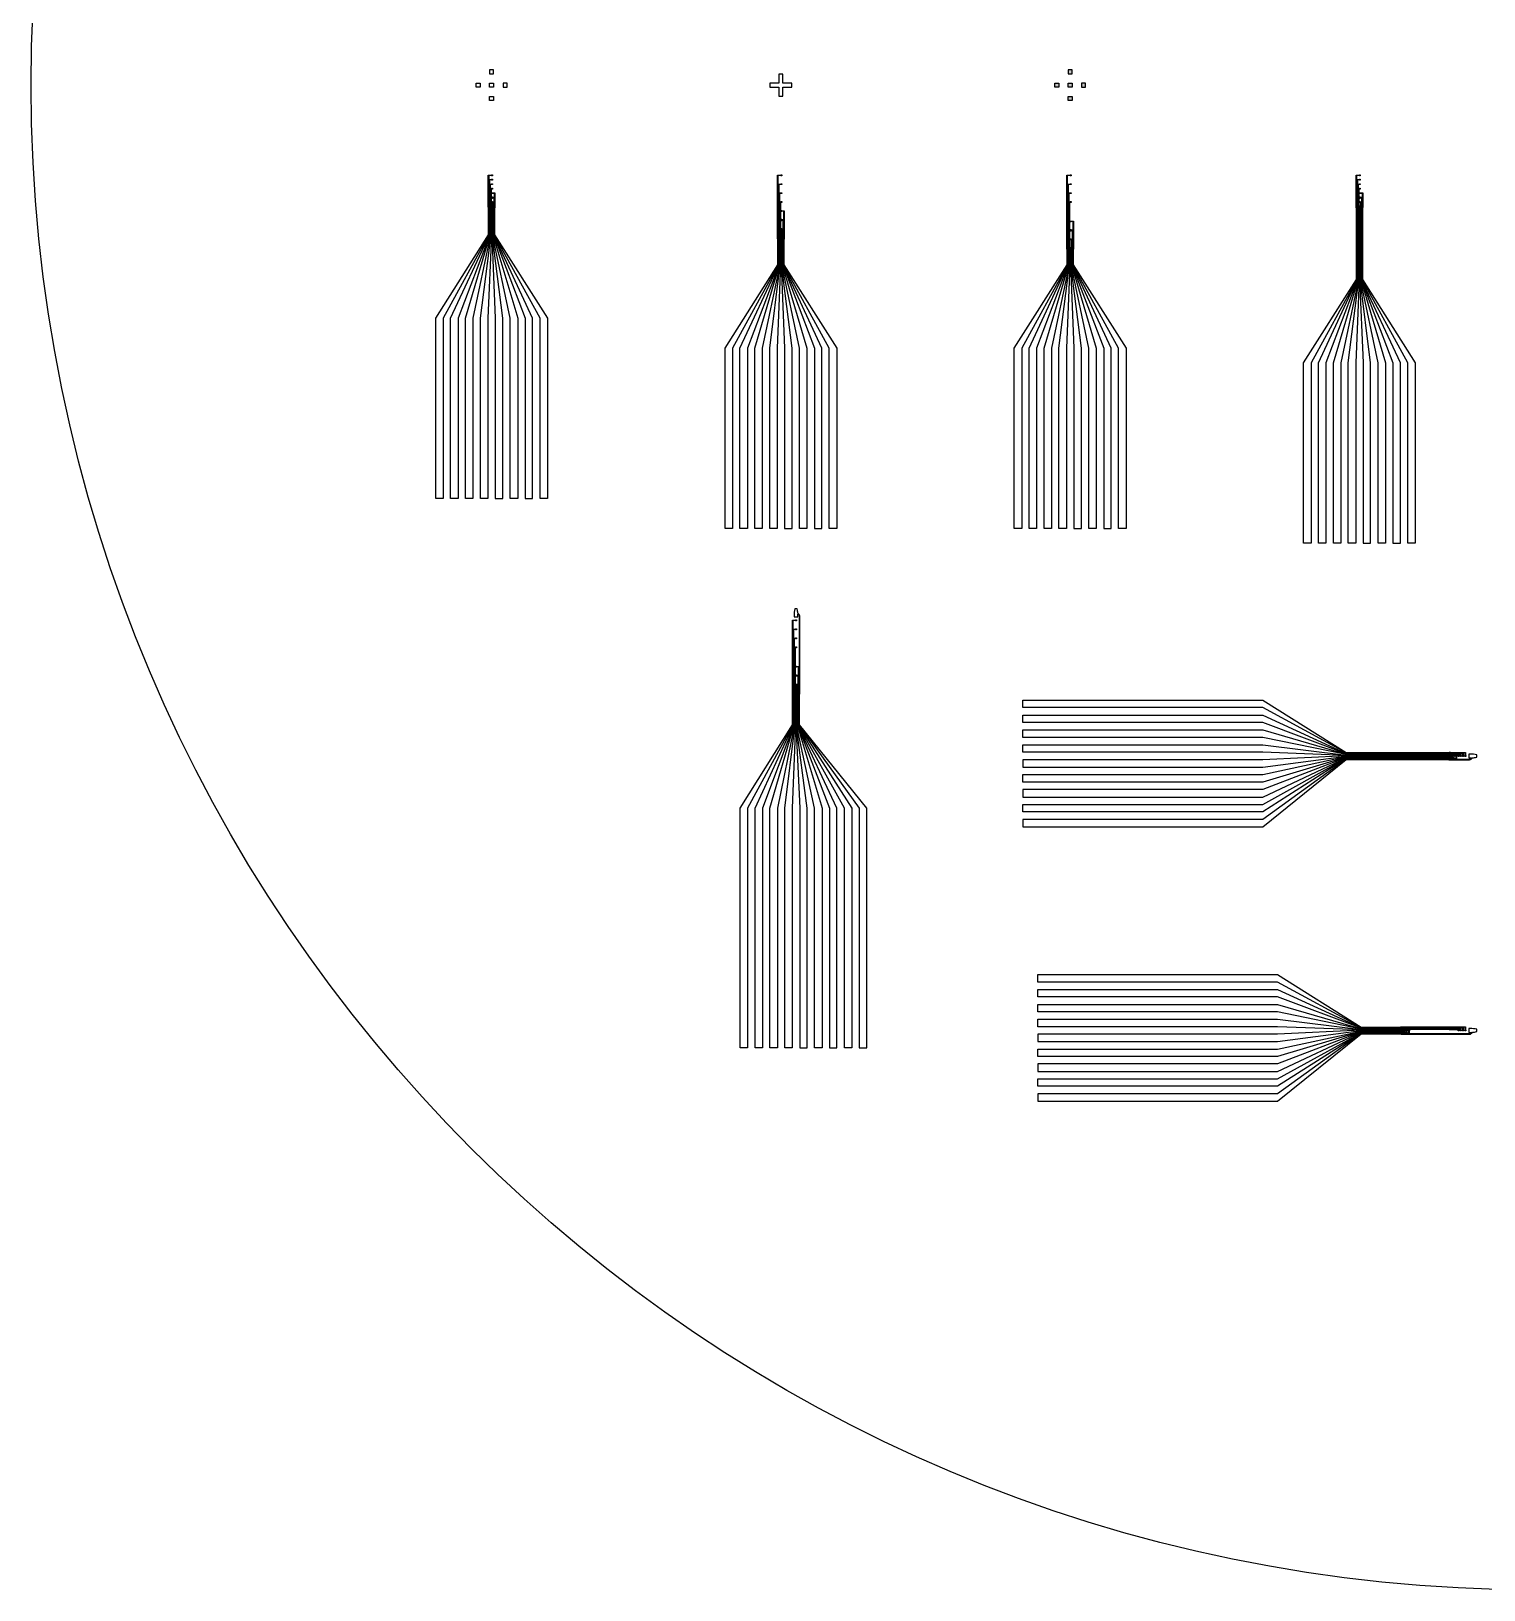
# Model space of a CAD drawing. Header units: millimetres. Extents: x 0 to 404, y 0 to 120.
# Drawn here: x 0 to 48.8, y 0 to 52.3 of the extents above; entities that cross this region are included whole.
import ezdxf

# ---------------------------------------------------------------- set-up
doc = ezdxf.new("R2010")
doc.units = ezdxf.units.MM
doc.layers.add('1st Metal', color=2, linetype='Continuous')
doc.layers.add('Aligner1', color=191, linetype='Continuous')

msp = doc.modelspace()

# ---------------------------------------------------------------- hatches: boundary and pattern name
at = {"layer": 'Aligner1'}
h = msp.add_hatch(color=256, dxfattribs=at)
h.dxf.hatch_style = 1
h.paths.add_polyline_path([(34.943, 51.017), (34.875, 51.017), (34.808, 51.017), (34.808, 50.883), (34.943, 50.883)])
h.paths.add_polyline_path([(34.943, 50.567), (34.808, 50.567), (34.808, 50.432), (34.943, 50.432)])
h.paths.add_polyline_path([(34.493, 50.567), (34.358, 50.567), (34.358, 50.432), (34.493, 50.432)])
h.paths.add_polyline_path([(34.943, 50.117), (34.808, 50.117), (34.808, 49.982), (34.943, 49.982)])
h.paths.add_polyline_path([(35.393, 50.567), (35.258, 50.567), (35.258, 50.432), (35.393, 50.432)])

# ---------------------------------------------------------------- linework, layer by layer
at = {"layer": '1st Metal'}
for p, q in [((44.487, 46.449), (44.487, 46.408)), ((44.502, 46.449), (44.502, 46.408)), ((44.514, 46.449), (44.514, 46.408)), ((44.529, 46.449), (44.529, 46.408)), ((44.541, 46.449), (44.541, 46.408)), ((44.556, 46.449), (44.556, 46.408)), ((44.568, 46.449), (44.568, 46.408)), ((44.628, 46.449), (44.628, 46.408)), ((44.64, 46.449), (44.64, 46.408)), ((44.655, 46.449), (44.655, 46.408)), ((44.667, 46.449), (44.667, 46.408)), ((44.682, 46.449), (44.682, 46.408)), ((44.694, 46.449), (44.694, 46.408)), ((25.562, 32.494), (25.562, 32.529)), ((25.688, 30.1), (25.688, 30.07)), ((25.688, 30.07), (25.688, 30.1)), ((47.638, 28.106), (47.597, 28.106)), ((47.638, 28.094), (47.597, 28.094)), ((47.638, 28.079), (47.597, 28.079)), ((47.638, 28.067), (47.597, 28.067)), ((47.638, 28.052), (47.597, 28.052)), ((47.638, 28.04), (47.597, 28.04)), ((47.638, 28.025), (47.597, 28.025)), ((47.638, 28.013), (47.597, 28.013)), ((47.638, 27.953), (47.597, 27.953)), ((47.638, 27.941), (47.597, 27.941)), ((47.638, 27.926), (47.597, 27.926)), ((47.638, 27.914), (47.597, 27.914)), ((47.638, 27.899), (47.597, 27.899)), ((47.638, 27.887), (47.597, 27.887)), ((47.597, 18.896), (48.143, 18.896)), ((47.597, 18.869), (48.068, 18.869)), ((47.597, 18.842), (47.993, 18.842)), ((46.157, 18.716), (46.009, 18.716)), ((46.157, 18.704), (46.009, 18.704)), ((46.157, 18.689), (46.009, 18.689)), ((46.157, 18.677), (46.009, 18.677)), ((46.04, 18.788), (46.01, 18.788)), ((46.01, 18.788), (46.04, 18.788)), ((46.04, 18.758), (46.04, 18.788)), ((46.04, 18.788), (46.04, 18.758)), ((47.597, 18.83), (47.981, 18.83)), ((47.597, 18.803), (47.906, 18.803))]:
    msp.add_line(p, q, dxfattribs=at)
for points in [[(15.35, 46.378), (15.349, 46.38, -0.072993), (15.345, 46.408), (15.345, 47.48), (15.453, 47.48), (15.453, 47.489), (15.483, 47.489), (15.483, 47.459), (15.453, 47.459), (15.453, 47.468), (15.357, 47.468), (15.357, 46.408, 0.072993), (15.361, 46.38), (15.362, 46.378, -0.072993), (15.366, 46.349), (15.366, 45.474), (13.83, 42.674), (13.83, 41.444), (13.83, 36.624), (13.58, 36.624), (13.58, 41.444), (13.58, 42.674), (15.354, 45.474), (15.354, 46.349, 0.072993)], [(14.33, 41.444), (14.33, 36.624), (14.08, 36.624), (14.08, 41.444), (14.08, 42.674), (15.381, 45.474), (15.381, 46.349, 0.072993), (15.377, 46.378), (15.376, 46.38, -0.072993), (15.372, 46.408), (15.372, 47.33), (15.453, 47.33), (15.453, 47.339), (15.483, 47.339), (15.483, 47.309), (15.453, 47.309), (15.453, 47.318), (15.384, 47.318), (15.384, 46.408, 0.072993), (15.388, 46.38), (15.389, 46.378, -0.072993), (15.393, 46.349), (15.393, 45.474), (14.33, 42.674)], [(14.83, 41.444), (14.83, 36.624), (14.58, 36.624), (14.58, 41.444), (14.58, 42.674), (15.408, 45.474), (15.408, 46.349, 0.072993), (15.404, 46.378), (15.403, 46.38, -0.072993), (15.399, 46.408), (15.399, 47.18), (15.453, 47.18), (15.453, 47.189), (15.483, 47.189), (15.483, 47.159), (15.453, 47.159), (15.453, 47.168), (15.411, 47.168), (15.411, 46.408, 0.072993), (15.415, 46.38), (15.416, 46.378, -0.072993), (15.42, 46.349), (15.42, 45.474), (14.83, 42.674)], [(25.06, 45.328), (25.059, 45.33, -0.072993), (25.055, 45.358), (25.055, 47.48), (25.163, 47.48), (25.163, 47.489), (25.193, 47.489), (25.193, 47.459), (25.163, 47.459), (25.163, 47.468), (25.067, 47.468), (25.067, 45.358, 0.072993), (25.071, 45.33), (25.072, 45.328, -0.072993), (25.076, 45.299), (25.076, 44.474), (23.54, 41.674), (23.54, 40.444), (23.54, 35.624), (23.29, 35.624), (23.29, 40.444), (23.29, 41.674), (25.064, 44.474), (25.064, 45.299, 0.072993)], [(25.087, 45.328), (25.086, 45.33, -0.072993), (25.082, 45.358), (25.082, 47.18), (25.163, 47.18), (25.163, 47.189), (25.193, 47.189), (25.193, 47.159), (25.163, 47.159), (25.163, 47.168), (25.094, 47.168), (25.094, 45.358, 0.072993), (25.098, 45.33), (25.099, 45.328, -0.072993), (25.103, 45.299), (25.103, 44.474), (24.04, 41.674), (24.04, 40.444), (24.04, 35.624), (23.79, 35.624), (23.79, 40.444), (23.79, 41.674), (25.091, 44.474), (25.091, 45.299, 0.072993)], [(34.77, 44.978), (34.769, 44.98, -0.072993), (34.765, 45.008), (34.765, 47.48), (34.873, 47.48), (34.873, 47.489), (34.903, 47.489), (34.903, 47.459), (34.873, 47.459), (34.873, 47.468), (34.777, 47.468), (34.777, 45.008, 0.072993), (34.781, 44.98), (34.782, 44.978, -0.072993), (34.786, 44.949), (34.786, 44.474), (33.25, 41.674), (33.25, 40.444), (33.25, 35.624), (33, 35.624), (33, 40.444), (33, 41.674), (34.774, 44.474), (34.774, 44.949, 0.072993)], [(34.797, 44.978), (34.796, 44.98, -0.072993), (34.792, 45.008), (34.792, 47.18), (34.873, 47.18), (34.873, 47.189), (34.903, 47.189), (34.903, 47.159), (34.873, 47.159), (34.873, 47.168), (34.804, 47.168), (34.804, 45.008, 0.072993), (34.808, 44.98), (34.809, 44.978, -0.072993), (34.813, 44.949), (34.813, 44.474), (33.75, 41.674), (33.75, 40.444), (33.75, 35.624), (33.5, 35.624), (33.5, 40.444), (33.5, 41.674), (34.801, 44.474), (34.801, 44.949, 0.072993)], [(44.48, 46.378), (44.479, 46.38, -0.072993), (44.475, 46.408), (44.475, 47.48), (44.583, 47.48), (44.583, 47.489), (44.613, 47.489), (44.613, 47.459), (44.583, 47.459), (44.583, 47.468), (44.487, 47.468), (44.487, 46.408, 0.072993), (44.491, 46.38), (44.492, 46.378, -0.072993), (44.496, 46.349), (44.496, 43.974), (42.96, 41.174), (42.96, 39.944), (42.96, 35.124), (42.71, 35.124), (42.71, 39.944), (42.71, 41.174), (44.484, 43.974), (44.484, 46.349, 0.072993)], [(43.46, 39.944), (43.46, 35.124), (43.21, 35.124), (43.21, 39.944), (43.21, 41.174), (44.511, 43.974), (44.511, 46.349, 0.072993), (44.507, 46.378), (44.506, 46.38, -0.072993), (44.502, 46.408), (44.502, 47.33), (44.583, 47.33), (44.583, 47.339), (44.613, 47.339), (44.613, 47.309), (44.583, 47.309), (44.583, 47.318), (44.514, 47.318), (44.514, 46.408, 0.072993), (44.518, 46.38), (44.519, 46.378, -0.072993), (44.523, 46.349), (44.523, 43.974), (43.46, 41.174)], [(43.96, 39.944), (43.96, 35.124), (43.71, 35.124), (43.71, 39.944), (43.71, 41.174), (44.538, 43.974), (44.538, 46.349, 0.072993), (44.534, 46.378), (44.533, 46.38, -0.072993), (44.529, 46.408), (44.529, 47.18), (44.583, 47.18), (44.583, 47.189), (44.613, 47.189), (44.613, 47.159), (44.583, 47.159), (44.583, 47.168), (44.541, 47.168), (44.541, 46.408, 0.072993), (44.545, 46.38), (44.546, 46.378, -0.072993), (44.55, 46.349), (44.55, 43.974), (43.96, 41.174)], [(15.33, 41.444), (15.33, 36.624), (15.08, 36.624), (15.08, 41.444), (15.08, 42.674), (15.435, 45.474), (15.435, 46.349, 0.072993), (15.431, 46.378), (15.43, 46.38, -0.072993), (15.426, 46.408), (15.426, 47.03), (15.453, 47.03), (15.453, 47.039), (15.483, 47.039), (15.483, 47.009), (15.453, 47.009), (15.453, 47.018), (15.438, 47.018), (15.438, 46.408, 0.072993), (15.442, 46.38), (15.443, 46.378, -0.072993), (15.447, 46.349), (15.447, 45.474), (15.33, 42.674)], [(17.33, 41.444), (17.33, 36.624), (17.08, 36.624), (17.08, 41.444), (17.08, 42.674), (15.543, 45.474), (15.543, 46.349, -0.072993), (15.547, 46.378), (15.548, 46.38, 0.072993), (15.552, 46.408), (15.552, 46.868), (15.483, 46.868), (15.483, 46.859), (15.453, 46.859), (15.453, 46.889), (15.483, 46.889), (15.483, 46.88), (15.564, 46.88), (15.564, 46.408, -0.072993), (15.56, 46.38), (15.559, 46.378, 0.072993), (15.555, 46.349), (15.555, 45.474), (17.33, 42.674)], [(16.58, 41.444), (16.58, 36.624), (16.83, 36.624), (16.83, 41.444), (16.83, 42.674), (15.528, 45.474), (15.528, 46.349, -0.072993), (15.532, 46.378), (15.533, 46.38, 0.072993), (15.537, 46.408), (15.537, 46.73), (15.483, 46.73), (15.483, 46.739), (15.453, 46.739), (15.453, 46.709), (15.483, 46.709), (15.483, 46.718), (15.525, 46.718), (15.525, 46.408, -0.072993), (15.521, 46.38), (15.52, 46.378, 0.072993), (15.516, 46.349), (15.516, 45.474), (16.58, 42.674)], [(16.33, 41.444), (16.33, 36.624), (16.08, 36.624), (16.08, 41.444), (16.08, 42.674), (15.489, 45.474), (15.489, 46.349, -0.072993), (15.493, 46.378), (15.494, 46.38, 0.072993), (15.498, 46.408), (15.498, 46.568), (15.483, 46.568), (15.483, 46.559), (15.453, 46.559), (15.453, 46.589), (15.483, 46.589), (15.483, 46.58), (15.51, 46.58), (15.51, 46.408, -0.072993), (15.506, 46.38), (15.505, 46.378, 0.072993), (15.501, 46.349), (15.501, 45.474), (16.33, 42.674)], [(25.114, 45.328), (25.113, 45.33, -0.072993), (25.109, 45.358), (25.109, 46.88), (25.163, 46.88), (25.163, 46.889), (25.193, 46.889), (25.193, 46.859), (25.163, 46.859), (25.163, 46.868), (25.121, 46.868), (25.121, 45.358, 0.072993), (25.125, 45.33), (25.126, 45.328, -0.072993), (25.13, 45.299), (25.13, 44.474), (24.54, 41.674), (24.54, 40.444), (24.54, 35.624), (24.29, 35.624), (24.29, 40.444), (24.29, 41.674), (25.118, 44.474), (25.118, 45.299, 0.072993)], [(25.141, 45.328), (25.14, 45.33, -0.072993), (25.136, 45.358), (25.136, 46.58), (25.163, 46.58), (25.163, 46.589), (25.193, 46.589), (25.193, 46.559), (25.163, 46.559), (25.163, 46.568), (25.148, 46.568), (25.148, 45.358, 0.072993), (25.152, 45.33), (25.153, 45.328, -0.072993), (25.157, 45.299), (25.157, 44.474), (25.04, 41.674), (25.04, 40.444), (25.04, 35.624), (24.79, 35.624), (24.79, 40.444), (24.79, 41.674), (25.145, 44.474), (25.145, 45.299, 0.072993)], [(34.824, 44.978), (34.823, 44.98, -0.072993), (34.819, 45.008), (34.819, 46.88), (34.873, 46.88), (34.873, 46.889), (34.903, 46.889), (34.903, 46.859), (34.873, 46.859), (34.873, 46.868), (34.831, 46.868), (34.831, 45.008, 0.072993), (34.835, 44.98), (34.836, 44.978, -0.072993), (34.84, 44.949), (34.84, 44.474), (34.25, 41.674), (34.25, 40.444), (34.25, 35.624), (34, 35.624), (34, 40.444), (34, 41.674), (34.828, 44.474), (34.828, 44.949, 0.072993)], [(34.851, 44.978), (34.85, 44.98, -0.072993), (34.846, 45.008), (34.846, 46.58), (34.873, 46.58), (34.873, 46.589), (34.903, 46.589), (34.903, 46.559), (34.873, 46.559), (34.873, 46.568), (34.858, 46.568), (34.858, 45.008, 0.072993), (34.862, 44.98), (34.863, 44.978, -0.072993), (34.867, 44.949), (34.867, 44.474), (34.75, 41.674), (34.75, 40.444), (34.75, 35.624), (34.5, 35.624), (34.5, 40.444), (34.5, 41.674), (34.855, 44.474), (34.855, 44.949, 0.072993)], [(44.46, 39.944), (44.46, 35.124), (44.21, 35.124), (44.21, 39.944), (44.21, 41.174), (44.565, 43.974), (44.565, 46.349, 0.072993), (44.561, 46.378), (44.56, 46.38, -0.072993), (44.556, 46.408), (44.556, 47.03), (44.583, 47.03), (44.583, 47.039), (44.613, 47.039), (44.613, 47.009), (44.583, 47.009), (44.583, 47.018), (44.568, 47.018), (44.568, 46.408, 0.072993), (44.572, 46.38), (44.573, 46.378, -0.072993), (44.577, 46.349), (44.577, 43.974), (44.46, 41.174)], [(46.46, 39.944), (46.46, 35.124), (46.21, 35.124), (46.21, 39.944), (46.21, 41.174), (44.673, 43.974), (44.673, 46.349, -0.072993), (44.677, 46.378), (44.678, 46.38, 0.072993), (44.682, 46.408), (44.682, 46.868), (44.613, 46.868), (44.613, 46.859), (44.583, 46.859), (44.583, 46.889), (44.613, 46.889), (44.613, 46.88), (44.694, 46.88), (44.694, 46.408, -0.072993), (44.69, 46.38), (44.689, 46.378, 0.072993), (44.685, 46.349), (44.685, 43.974), (46.46, 41.174)], [(45.71, 39.944), (45.71, 35.124), (45.96, 35.124), (45.96, 39.944), (45.96, 41.174), (44.658, 43.974), (44.658, 46.349, -0.072993), (44.662, 46.378), (44.663, 46.38, 0.072993), (44.667, 46.408), (44.667, 46.73), (44.613, 46.73), (44.613, 46.739), (44.583, 46.739), (44.583, 46.709), (44.613, 46.709), (44.613, 46.718), (44.655, 46.718), (44.655, 46.408, -0.072993), (44.651, 46.38), (44.65, 46.378, 0.072993), (44.646, 46.349), (44.646, 43.974), (45.71, 41.174)], [(45.46, 39.944), (45.46, 35.124), (45.21, 35.124), (45.21, 39.944), (45.21, 41.174), (44.619, 43.974), (44.619, 46.349, -0.072993), (44.623, 46.378), (44.624, 46.38, 0.072993), (44.628, 46.408), (44.628, 46.568), (44.613, 46.568), (44.613, 46.559), (44.583, 46.559), (44.583, 46.589), (44.613, 46.589), (44.613, 46.58), (44.64, 46.58), (44.64, 46.408, -0.072993), (44.636, 46.38), (44.635, 46.378, 0.072993), (44.631, 46.349), (44.631, 43.974), (45.46, 41.174)], [(27.04, 40.444), (27.04, 35.624), (26.79, 35.624), (26.79, 40.444), (26.79, 41.674), (25.253, 44.474), (25.253, 45.299, -0.072993), (25.257, 45.328), (25.258, 45.33, 0.072993), (25.262, 45.358), (25.262, 46.268), (25.193, 46.268), (25.193, 46.259), (25.163, 46.259), (25.163, 46.289), (25.193, 46.289), (25.193, 46.28), (25.274, 46.28), (25.274, 45.358, -0.072993), (25.27, 45.33), (25.269, 45.328, 0.072993), (25.265, 45.299), (25.265, 44.474), (27.04, 41.674)], [(26.29, 40.444), (26.29, 35.624), (26.54, 35.624), (26.54, 40.444), (26.54, 41.674), (25.238, 44.474), (25.238, 45.299, -0.072993), (25.242, 45.328), (25.243, 45.33, 0.072993), (25.247, 45.358), (25.247, 45.98), (25.193, 45.98), (25.193, 45.989), (25.163, 45.989), (25.163, 45.959), (25.193, 45.959), (25.193, 45.968), (25.235, 45.968), (25.235, 45.358, -0.072993), (25.231, 45.33), (25.23, 45.328, 0.072993), (25.226, 45.299), (25.226, 44.474), (26.29, 41.674)], [(26.04, 40.444), (26.04, 35.624), (25.79, 35.624), (25.79, 40.444), (25.79, 41.674), (25.199, 44.474), (25.199, 45.299, -0.072993), (25.203, 45.328), (25.204, 45.33, 0.072993), (25.208, 45.358), (25.208, 45.668), (25.193, 45.668), (25.193, 45.659), (25.163, 45.659), (25.163, 45.689), (25.193, 45.689), (25.193, 45.68), (25.22, 45.68), (25.22, 45.358, -0.072993), (25.216, 45.33), (25.215, 45.328, 0.072993), (25.211, 45.299), (25.211, 44.474), (26.04, 41.674)], [(36.75, 40.444), (36.75, 35.624), (36.5, 35.624), (36.5, 40.444), (36.5, 41.674), (34.963, 44.474), (34.963, 44.949, -0.072993), (34.967, 44.978), (34.968, 44.98, 0.072993), (34.972, 45.008), (34.972, 45.918), (34.903, 45.918), (34.903, 45.909), (34.873, 45.909), (34.873, 45.939), (34.903, 45.939), (34.903, 45.93), (34.984, 45.93), (34.984, 45.008, -0.072993), (34.98, 44.98), (34.979, 44.978, 0.072993), (34.975, 44.949), (34.975, 44.474), (36.75, 41.674)], [(36, 40.444), (36, 35.624), (36.25, 35.624), (36.25, 40.444), (36.25, 41.674), (34.948, 44.474), (34.948, 44.949, -0.072993), (34.952, 44.978), (34.953, 44.98, 0.072993), (34.957, 45.008), (34.957, 45.63), (34.903, 45.63), (34.903, 45.639), (34.873, 45.639), (34.873, 45.609), (34.903, 45.609), (34.903, 45.618), (34.945, 45.618), (34.945, 45.008, -0.072993), (34.941, 44.98), (34.94, 44.978, 0.072993), (34.936, 44.949), (34.936, 44.474), (36, 41.674)], [(35.75, 40.444), (35.75, 35.624), (35.5, 35.624), (35.5, 40.444), (35.5, 41.674), (34.909, 44.474), (34.909, 44.949, -0.072993), (34.913, 44.978), (34.914, 44.98, 0.072993), (34.918, 45.008), (34.918, 45.318), (34.903, 45.318), (34.903, 45.309), (34.873, 45.309), (34.873, 45.339), (34.903, 45.339), (34.903, 45.33), (34.93, 45.33), (34.93, 45.008, -0.072993), (34.926, 44.98), (34.925, 44.978, 0.072993), (34.921, 44.949), (34.921, 44.474), (35.75, 41.674)], [(27.798, 26.235), (27.798, 18.185), (28.048, 18.185), (28.048, 26.235), (25.787, 29.035), (25.787, 30.01, -0.072993), (25.791, 30.039), (25.792, 30.041, 0.072993), (25.796, 30.07), (25.796, 32.676, 0.282415), (25.735, 32.776, 0.040545), (25.711, 32.918), (25.635, 32.918, 0.062124), (25.608, 32.699), (25.608, 32.658), (25.738, 32.658), (25.738, 32.699, 0.011355), (25.737, 32.739, -0.681472), (25.754, 32.747, -0.201221), (25.784, 32.676), (25.784, 30.07, -0.072993), (25.78, 30.041), (25.779, 30.039, 0.072993), (25.775, 30.01), (25.775, 29.035)], [(24.548, 26.235), (24.548, 18.185), (24.298, 18.185), (24.298, 26.235), (25.586, 29.035), (25.586, 30.01, 0.072993), (25.582, 30.039), (25.581, 30.041, -0.072993), (25.577, 30.07), (25.577, 32.241), (25.658, 32.241), (25.658, 32.25), (25.688, 32.25), (25.688, 32.22), (25.658, 32.22), (25.658, 32.229), (25.589, 32.229), (25.589, 30.07, 0.072993), (25.593, 30.041), (25.594, 30.039, -0.072993), (25.598, 30.01), (25.598, 29.035)], [(25.613, 30.01, 0.072993), (25.609, 30.039), (25.608, 30.041, -0.072993), (25.604, 30.07), (25.604, 31.941), (25.658, 31.941), (25.658, 31.95), (25.688, 31.95), (25.688, 31.92), (25.658, 31.92), (25.658, 31.929), (25.616, 31.929), (25.616, 30.07, 0.072993), (25.62, 30.041), (25.621, 30.039, -0.072993), (25.625, 30.01), (25.625, 29.035), (25.048, 26.235), (25.048, 18.185), (24.798, 18.185), (24.798, 26.235), (25.613, 29.035)], [(25.64, 30.01, 0.072993), (25.636, 30.039), (25.635, 30.041, -0.072993), (25.631, 30.07), (25.631, 31.641), (25.658, 31.641), (25.658, 31.65), (25.688, 31.65), (25.688, 31.62), (25.658, 31.62), (25.658, 31.629), (25.643, 31.629), (25.643, 30.723), (25.643, 30.07, 0.072993), (25.647, 30.041), (25.648, 30.039, -0.072993), (25.652, 30.01), (25.652, 29.035), (25.548, 26.235), (25.548, 18.185), (25.298, 18.185), (25.298, 26.235), (25.64, 29.035)], [(25.748, 30.01, -0.072993), (25.752, 30.039), (25.753, 30.041, 0.072993), (25.757, 30.07), (25.757, 30.979), (25.688, 30.979), (25.688, 30.97), (25.658, 30.97), (25.658, 31), (25.688, 31), (25.688, 30.991), (25.769, 30.991), (25.769, 30.07, -0.072993), (25.765, 30.041), (25.764, 30.039, 0.072993), (25.76, 30.01), (25.76, 29.035), (27.548, 26.235), (27.548, 18.185), (27.298, 18.185), (27.298, 26.235), (25.748, 29.035)], [(26.798, 26.235), (26.798, 18.185), (27.048, 18.185), (27.048, 26.235), (25.733, 29.035), (25.733, 30.01, -0.072993), (25.737, 30.039), (25.738, 30.041, 0.072993), (25.742, 30.07), (25.742, 30.691), (25.688, 30.691), (25.688, 30.7), (25.658, 30.7), (25.658, 30.67), (25.688, 30.67), (25.688, 30.679), (25.73, 30.679), (25.73, 30.07, -0.072993), (25.726, 30.041), (25.725, 30.039, 0.072993), (25.721, 30.01), (25.721, 29.035)], [(26.548, 26.235), (26.548, 18.185), (26.298, 18.185), (26.298, 26.235), (25.694, 29.035), (25.694, 30.01, -0.072993), (25.698, 30.039), (25.699, 30.041, 0.072993), (25.703, 30.07), (25.703, 30.379), (25.688, 30.379), (25.688, 30.37), (25.658, 30.37), (25.658, 30.4), (25.688, 30.4), (25.688, 30.391), (25.715, 30.391), (25.715, 30.07, -0.072993), (25.711, 30.041), (25.71, 30.039, 0.072993), (25.706, 30.01), (25.706, 29.035)], [(41.337, 29.608), (33.287, 29.608), (33.287, 29.858), (41.337, 29.858), (44.137, 28.097), (47.538, 28.097, 0.072993), (47.566, 28.101), (47.568, 28.102, -0.072993), (47.597, 28.106), (48.143, 28.106), (48.143, 27.998), (48.152, 27.998), (48.152, 27.968), (48.122, 27.968), (48.122, 27.998), (48.131, 27.998), (48.131, 28.094), (47.597, 28.094, 0.072993), (47.568, 28.09), (47.566, 28.089, -0.072993), (47.538, 28.085), (44.137, 28.085)], [(41.337, 29.108), (33.287, 29.108), (33.287, 29.358), (41.337, 29.358), (44.137, 28.07), (47.538, 28.07, 0.072993), (47.566, 28.074), (47.568, 28.075, -0.072993), (47.597, 28.079), (48.068, 28.079), (48.068, 27.998), (48.077, 27.998), (48.077, 27.968), (48.047, 27.968), (48.047, 27.998), (48.056, 27.998), (48.056, 28.067), (47.597, 28.067, 0.072993), (47.568, 28.063), (47.566, 28.062, -0.072993), (47.538, 28.058), (44.137, 28.058)], [(41.337, 28.608), (33.287, 28.608), (33.287, 28.858), (41.337, 28.858), (44.137, 28.043), (47.538, 28.043, 0.072993), (47.566, 28.047), (47.568, 28.048, -0.072993), (47.597, 28.052), (47.993, 28.052), (47.993, 27.998), (48.002, 27.998), (48.002, 27.968), (47.972, 27.968), (47.972, 27.998), (47.981, 27.998), (47.981, 28.04), (47.597, 28.04, 0.072993), (47.568, 28.036), (47.566, 28.035, -0.072993), (47.538, 28.031), (44.137, 28.031)], [(47.538, 28.016, 0.072993), (47.566, 28.02), (47.568, 28.021, -0.072993), (47.597, 28.025), (47.918, 28.025), (47.918, 27.998), (47.927, 27.998), (47.927, 27.968), (47.897, 27.968), (47.897, 27.998), (47.906, 27.998), (47.906, 28.013), (47.597, 28.013, 0.072993), (47.568, 28.009), (47.566, 28.008, -0.072993), (47.538, 28.004), (44.137, 28.004), (41.337, 28.108), (33.287, 28.108), (33.287, 28.358), (41.337, 28.358), (44.137, 28.016)], [(41.337, 25.858), (33.287, 25.858), (33.287, 25.608), (41.337, 25.608), (44.137, 27.869), (47.538, 27.869, -0.072993), (47.566, 27.865), (47.568, 27.864, 0.072993), (47.597, 27.86), (48.278, 27.86, 0.282415), (48.378, 27.921, 0.040545), (48.52, 27.945), (48.52, 28.021, 0.062124), (48.301, 28.048), (48.26, 28.048), (48.26, 27.918), (48.301, 27.918, 0.011355), (48.342, 27.919, -0.681472), (48.349, 27.902, -0.201221), (48.278, 27.872), (47.597, 27.872, -0.072993), (47.568, 27.876), (47.566, 27.877, 0.072993), (47.538, 27.881), (44.137, 27.881)], [(41.337, 26.858), (33.287, 26.858), (33.287, 26.608), (41.337, 26.608), (44.137, 27.923), (47.538, 27.923, -0.072993), (47.566, 27.919), (47.568, 27.918, 0.072993), (47.597, 27.914), (47.768, 27.914), (47.768, 27.968), (47.777, 27.968), (47.777, 27.998), (47.747, 27.998), (47.747, 27.968), (47.756, 27.968), (47.756, 27.926), (47.597, 27.926, -0.072993), (47.568, 27.93), (47.566, 27.931, 0.072993), (47.538, 27.935), (44.137, 27.935)], [(47.538, 27.908, -0.072993), (47.566, 27.904), (47.568, 27.903, 0.072993), (47.597, 27.899), (47.831, 27.899), (47.831, 27.968), (47.822, 27.968), (47.822, 27.998), (47.852, 27.998), (47.852, 27.968), (47.843, 27.968), (47.843, 27.887), (47.597, 27.887, -0.072993), (47.568, 27.891), (47.566, 27.892, 0.072993), (47.538, 27.896), (44.137, 27.896), (41.337, 26.108), (33.287, 26.108), (33.287, 26.358), (41.337, 26.358), (44.137, 27.908)], [(41.337, 27.108), (33.287, 27.108), (33.287, 27.358), (41.337, 27.358), (44.137, 27.962), (47.538, 27.962, -0.072993), (47.566, 27.958), (47.568, 27.957, 0.072993), (47.597, 27.953), (47.681, 27.953), (47.681, 27.968), (47.672, 27.968), (47.672, 27.998), (47.702, 27.998), (47.702, 27.968), (47.693, 27.968), (47.693, 27.941), (47.597, 27.941, -0.072993), (47.568, 27.945), (47.566, 27.946, 0.072993), (47.538, 27.95), (44.137, 27.95)], [(46.009, 18.83, 0.072993), (45.981, 18.826), (45.979, 18.825, -0.072993), (45.95, 18.821), (44.637, 18.821), (41.837, 19.398), (33.787, 19.398), (33.787, 19.648), (41.837, 19.648), (44.637, 18.833), (45.95, 18.833, 0.072993), (45.979, 18.837), (45.981, 18.838, -0.072993), (46.009, 18.842), (47.993, 18.842), (47.993, 18.788), (48.002, 18.788), (48.002, 18.758), (47.972, 18.758), (47.972, 18.788), (47.981, 18.788), (47.981, 18.83)], [(41.837, 16.648), (33.787, 16.648), (33.787, 16.398), (41.837, 16.398), (44.637, 18.659), (45.95, 18.659, -0.072993), (45.979, 18.655), (45.981, 18.654, 0.072993), (46.009, 18.65), (48.278, 18.65, 0.282415), (48.378, 18.711, 0.040545), (48.52, 18.735), (48.52, 18.811, 0.062124), (48.301, 18.838), (48.26, 18.838), (48.26, 18.708), (48.301, 18.708, 0.011355), (48.342, 18.709, -0.681472), (48.349, 18.692, -0.201221), (48.278, 18.662), (46.009, 18.662, -0.072993), (45.981, 18.666), (45.979, 18.667, 0.072993), (45.95, 18.671), (44.637, 18.671)], [(41.837, 17.648), (33.787, 17.648), (33.787, 17.398), (41.837, 17.398), (44.637, 18.713), (45.95, 18.713, -0.072993), (45.979, 18.709), (45.981, 18.708, 0.072993), (46.009, 18.704), (46.181, 18.704), (46.181, 18.758), (46.19, 18.758), (46.19, 18.788), (46.16, 18.788), (46.16, 18.758), (46.169, 18.758), (46.169, 18.716), (46.009, 18.716, -0.072993), (45.981, 18.72), (45.979, 18.721, 0.072993), (45.95, 18.725), (44.637, 18.725)], [(45.95, 18.698, -0.072993), (45.979, 18.694), (45.981, 18.693, 0.072993), (46.009, 18.689), (46.244, 18.689), (46.244, 18.758), (46.235, 18.758), (46.235, 18.788), (46.265, 18.788), (46.265, 18.758), (46.256, 18.758), (46.256, 18.677), (46.009, 18.677, -0.072993), (45.981, 18.681), (45.979, 18.682, 0.072993), (45.95, 18.686), (44.637, 18.686), (41.837, 16.898), (33.787, 16.898), (33.787, 17.148), (41.837, 17.148), (44.637, 18.698)], [(41.837, 17.898), (33.787, 17.898), (33.787, 18.148), (41.837, 18.148), (44.637, 18.752), (45.95, 18.752, -0.072993), (45.979, 18.748), (45.981, 18.747, 0.072993), (46.009, 18.743), (46.094, 18.743), (46.094, 18.758), (46.085, 18.758), (46.085, 18.788), (46.115, 18.788), (46.115, 18.758), (46.106, 18.758), (46.106, 18.731), (46.009, 18.731, -0.072993), (45.981, 18.735), (45.979, 18.736, 0.072993), (45.95, 18.74), (44.637, 18.74)]]:
    msp.add_lwpolyline(points, format="xyb", close=True, dxfattribs=at)
for points in [[(15.58, 41.444), (15.58, 36.624), (15.83, 36.624), (15.83, 41.444), (15.83, 42.674), (15.474, 45.474), (15.474, 46.409), (15.483, 46.409), (15.483, 46.439), (15.453, 46.439), (15.453, 46.409), (15.462, 46.409), (15.462, 45.474), (15.58, 42.674)], [(44.71, 39.944), (44.71, 35.124), (44.96, 35.124), (44.96, 39.944), (44.96, 41.174), (44.604, 43.974), (44.604, 46.409), (44.613, 46.409), (44.613, 46.439), (44.583, 46.439), (44.583, 46.409), (44.592, 46.409), (44.592, 43.974), (44.71, 41.174)], [(25.29, 40.444), (25.29, 35.624), (25.54, 35.624), (25.54, 40.444), (25.54, 41.674), (25.184, 44.474), (25.184, 45.359), (25.193, 45.359), (25.193, 45.389), (25.163, 45.389), (25.163, 45.359), (25.172, 45.359), (25.172, 44.474), (25.29, 41.674)], [(34.903, 45.009), (34.903, 45.039), (34.873, 45.039), (34.873, 45.009), (34.882, 45.009), (34.882, 44.474), (35, 41.674), (35, 40.444), (35, 35.624), (35.25, 35.624), (35.25, 40.444), (35.25, 41.674), (34.894, 44.474), (34.894, 45.009)], [(25.688, 30.1), (25.658, 30.1)], [(25.658, 30.1), (25.658, 30.07)], [(47.627, 27.998), (47.597, 27.998)], [(46.01, 18.767), (46.01, 18.758), (46.01, 18.767), (46.01, 18.758), (46.04, 18.758), (46.04, 18.788), (46.01, 18.788), (46.01, 18.779), (44.637, 18.779), (41.837, 18.648), (33.787, 18.648), (33.787, 18.398), (41.837, 18.398), (44.637, 18.767)], [(46.01, 18.788), (46.01, 18.779)], [(46.04, 18.758), (46.01, 18.758)]]:
    msp.add_lwpolyline(points, close=True, dxfattribs=at)
for points in [[(25.55, 32.541), (25.658, 32.541), (25.658, 32.55), (25.688, 32.55), (25.688, 32.52), (25.658, 32.52), (25.658, 32.529), (25.562, 32.529), (25.562, 30.07, 0.072993), (25.566, 30.041), (25.567, 30.039, -0.072993), (25.571, 30.01), (25.571, 29.035), (24.048, 26.235), (24.048, 18.185), (23.798, 18.185), (23.798, 26.235), (25.559, 29.035), (25.559, 30.01, 0.072993), (25.555, 30.039), (25.554, 30.041, -0.072993), (25.55, 30.07), (25.55, 32.541), (25.55, 32.506)], [(48.131, 18.884), (46.009, 18.884, 0.072993), (45.981, 18.88), (45.979, 18.879, -0.072993), (45.95, 18.875), (44.637, 18.875), (41.837, 20.398), (33.787, 20.398), (33.787, 20.648), (41.837, 20.648), (44.637, 18.887), (45.95, 18.887, 0.072993), (45.979, 18.891), (45.981, 18.892, -0.072993), (46.009, 18.896), (48.143, 18.896), (48.143, 18.788), (48.152, 18.788), (48.152, 18.758), (48.122, 18.758), (48.122, 18.788), (48.131, 18.788), (48.131, 18.884), (47.597, 18.884)], [(48.056, 18.857), (46.009, 18.857, 0.072993), (45.981, 18.853), (45.979, 18.852, -0.072993), (45.95, 18.848), (44.637, 18.848), (41.837, 19.898), (33.787, 19.898), (33.787, 20.148), (41.837, 20.148), (44.637, 18.86), (45.95, 18.86, 0.072993), (45.979, 18.864), (45.981, 18.865, -0.072993), (46.009, 18.869), (48.068, 18.869), (48.068, 18.788), (48.077, 18.788), (48.077, 18.758), (48.047, 18.758), (48.047, 18.788), (48.056, 18.788), (48.056, 18.857), (47.597, 18.857)], [(47.918, 18.815), (47.918, 18.788), (47.927, 18.788), (47.927, 18.758), (47.897, 18.758), (47.897, 18.788), (47.906, 18.788), (47.906, 18.803), (46.009, 18.803, 0.072993), (45.981, 18.799), (45.979, 18.798, -0.072993), (45.95, 18.794), (44.637, 18.794), (41.837, 18.898), (33.787, 18.898), (33.787, 19.148), (41.837, 19.148), (44.637, 18.806), (45.95, 18.806, 0.072993), (45.979, 18.81), (45.981, 18.811, -0.072993), (46.009, 18.815), (47.918, 18.815), (47.597, 18.815)]]:
    msp.add_lwpolyline(points, format="xyb", dxfattribs=at)
for points in [[(25.667, 30.07), (25.658, 30.07), (25.667, 30.07), (25.667, 29.035), (25.798, 26.235), (25.798, 18.185), (26.048, 18.185), (26.048, 26.235), (25.679, 29.035), (25.679, 30.07), (25.688, 30.07), (25.679, 30.07)], [(47.627, 27.968), (47.627, 27.998), (47.627, 27.968), (47.597, 27.968), (47.627, 27.968), (47.627, 27.998), (47.597, 27.998), (47.597, 27.989), (47.597, 27.998), (47.597, 27.989), (44.137, 27.989), (41.337, 27.858), (33.287, 27.858), (33.287, 27.608), (41.337, 27.608), (44.137, 27.977), (47.597, 27.977), (47.597, 27.968), (47.597, 27.977)]]:
    msp.add_lwpolyline(points, dxfattribs=at)
msp.add_circle((50.5, 50.5), 50.5, dxfattribs=at)
at = {"layer": 'Aligner1'}
for points in [[(15.388, 50.883), (15.522, 50.883), (15.522, 51.017), (15.455, 51.017), (15.388, 51.017)], [(24.798, 50.432), (25.098, 50.432), (25.098, 50.132), (25.233, 50.132), (25.233, 50.432), (25.533, 50.432), (25.533, 50.567), (25.233, 50.567), (25.233, 50.868), (25.098, 50.868), (25.098, 50.567), (24.798, 50.567)], [(34.808, 50.883), (34.943, 50.883), (34.943, 51.017), (34.875, 51.017), (34.808, 51.017)], [(15.073, 50.432), (14.937, 50.432), (14.937, 50.567), (15.073, 50.567)], [(15.388, 50.567), (15.522, 50.567), (15.522, 50.432), (15.388, 50.432)], [(15.838, 50.432), (15.972, 50.432), (15.972, 50.567), (15.838, 50.567)], [(34.493, 50.432), (34.358, 50.432), (34.358, 50.567), (34.493, 50.567)], [(34.808, 50.567), (34.943, 50.567), (34.943, 50.432), (34.808, 50.432)], [(35.258, 50.432), (35.393, 50.432), (35.393, 50.567), (35.258, 50.567)], [(15.522, 50.117), (15.522, 49.982), (15.388, 49.982), (15.388, 50.117)], [(34.943, 50.117), (34.943, 49.982), (34.808, 49.982), (34.808, 50.117)]]:
    msp.add_lwpolyline(points, close=True, dxfattribs=at)

doc.saveas('drawing.dxf')
